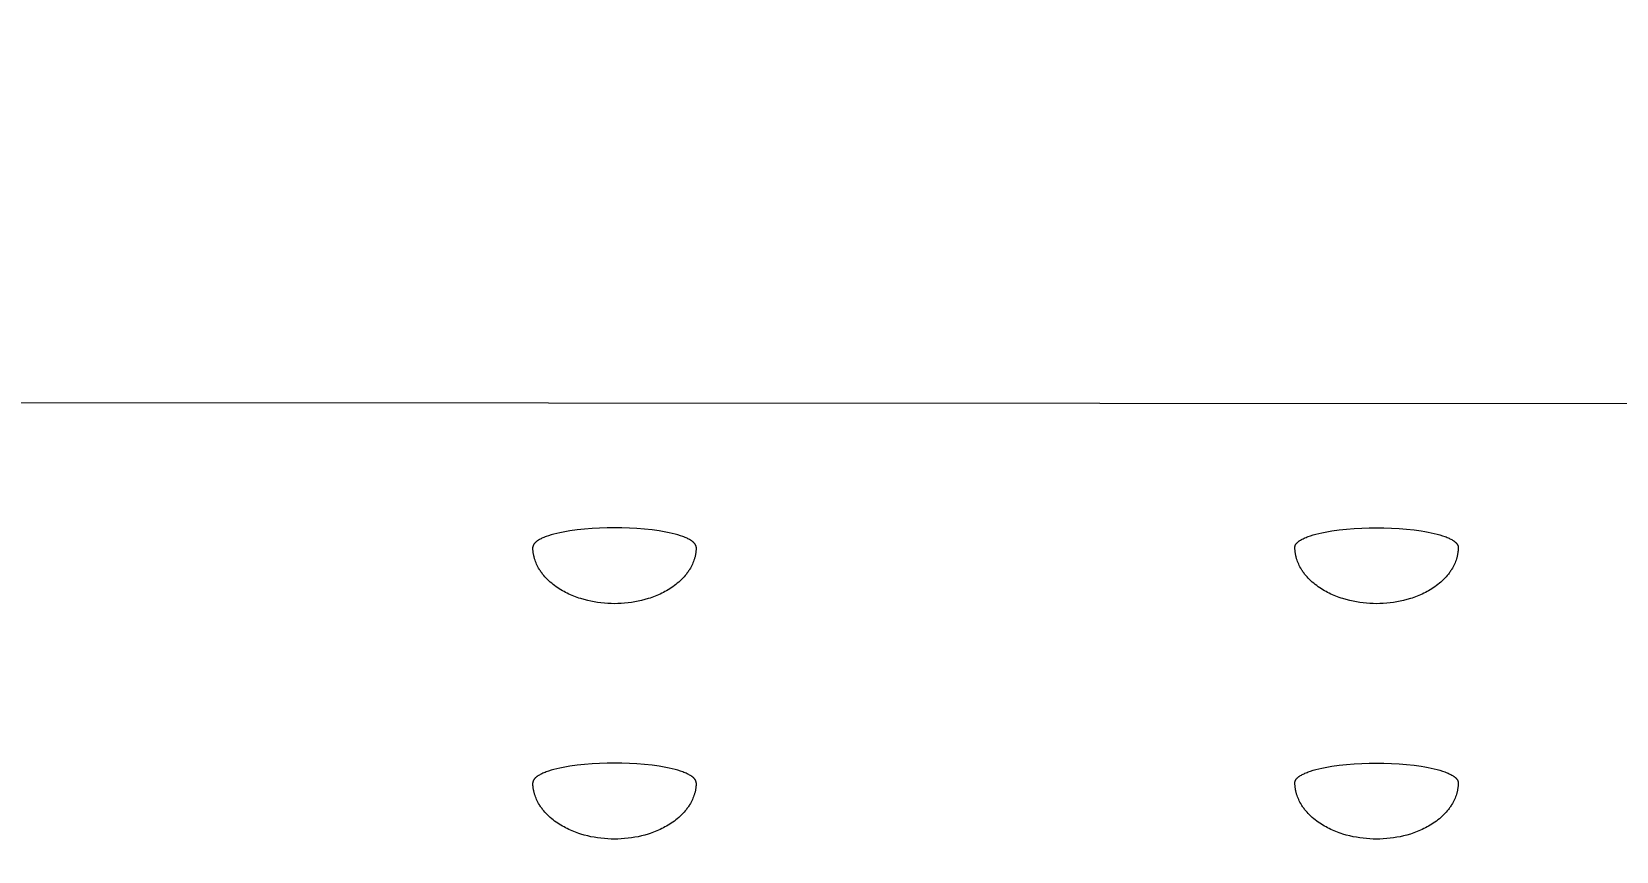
# Model space of a CAD drawing. Header units: inches. Extents: x -7 to 144, y -3 to 95.
# Drawn here: x 0.21 to 5.94, y 21.28 to 24.24 of the extents above; entities that cross this region are included whole.
import ezdxf

# ---------------------------------------------------------------- set-up
doc = ezdxf.new("R2010")
doc.units = ezdxf.units.IN
doc.layers.add('ZANO_R', color=7, linetype='Continuous', lineweight=0)
doc.layers.add('ZANO_W', color=1, linetype='Continuous', lineweight=0)
doc.styles.get("Standard").update_dxf_attribs({"font": 'arial.ttf'})
doc.dimstyles.new('amerykanie', dxfattribs={"dimtxt": 50, "dimasz": 50, "dimexe": 0.5, "dimexo": 0.5, "dimgap": 1, "dimtad": 1, "dimdec": 0, "dimzin": 0, "dimlunit": 5, "dimtxsty": 'Standard', "dimcen": 0.09, "dimclrd": 1, "dimclre": 1, "dimclrt": 1, "dimazin": 0, "dimtfac": 1, "dimtdec": 0, "dimtmove": 0, "dimatfit": 3, "dimfxl": 1, "dimtzin": 0, "dimarcsym": 1})

# ---------------------------------------------------------------- blocks, each defined once
blk = doc.blocks.new('*D359')
at = {"layer": 'ZANO_W', "color": 1, "lineweight": -2}
for p, q in [((2.5214, 26.731), (-3.5436, 26.731)), ((-3.0436, 1.7467), (-3.0436, 25.731)), ((2.4169, 0.7467), (-3.5436, 0.7467))]:
    blk.add_line(p, q, dxfattribs=at)
at = {"layer": 'ZANO_W', "color": 1}
for points in [[(-2.8769, 25.731), (-3.2102, 25.731), (-3.0436, 26.731)], [(-3.2102, 1.7467), (-2.8769, 1.7467), (-3.0436, 0.7467)]]:
    blk.add_solid(points, dxfattribs=at)
at = {"layer": 'ZANO_W', "color": 1, "insert": (-4.1818, 13.7389), "char_height": 1.25, "attachment_point": 5, "rotation": 90}
blk.add_mtext('26', dxfattribs=at)

msp = doc.modelspace()

# ---------------------------------------------------------------- linework, layer by layer
at = {"layer": 'ZANO_R'}
for p, q in [((23.18152, 22.88516), (-0.44053, 22.9001)), ((2.04975, 22.40829), (2.04659, 22.40668)), ((2.05308, 22.40989), (2.04975, 22.40829)), ((2.0566, 22.41148), (2.05308, 22.40989)), ((2.0603, 22.41305), (2.0566, 22.41148)), ((2.06418, 22.4146), (2.0603, 22.41305)), ((2.06823, 22.41613), (2.06418, 22.4146)), ((2.07685, 22.41912), (2.06823, 22.41613)), ((2.08613, 22.42202), (2.07685, 22.41912)), ((2.09606, 22.42481), (2.08613, 22.42202)), ((2.10658, 22.42747), (2.09606, 22.42481)), ((2.11766, 22.43), (2.10658, 22.42747)), ((2.12926, 22.43238), (2.11766, 22.43)), ((2.14132, 22.43461), (2.12926, 22.43238)), ((2.15379, 22.43668), (2.14132, 22.43461)), ((2.17975, 22.44032), (2.15379, 22.43668)), ((2.20668, 22.44327), (2.17975, 22.44032)), ((2.23412, 22.44551), (2.20668, 22.44327)), ((2.26164, 22.44706), (2.23412, 22.44551)), ((2.28884, 22.44796), (2.26164, 22.44706)), ((2.31537, 22.44825), (2.28884, 22.44796)), ((2.3419, 22.44796), (2.31537, 22.44825)), ((2.3691, 22.44706), (2.3419, 22.44796)), ((2.39662, 22.44551), (2.3691, 22.44706)), ((2.42406, 22.44327), (2.39662, 22.44551)), ((2.45099, 22.44032), (2.42406, 22.44327)), ((2.47695, 22.43668), (2.45099, 22.44032)), ((2.48942, 22.43461), (2.47695, 22.43668)), ((2.50148, 22.43238), (2.48942, 22.43461)), ((2.51308, 22.43), (2.50148, 22.43238)), ((2.52416, 22.42747), (2.51308, 22.43)), ((2.53469, 22.42481), (2.52416, 22.42747)), ((2.54461, 22.42202), (2.53469, 22.42481)), ((2.5539, 22.41912), (2.54461, 22.42202)), ((2.56251, 22.41613), (2.5539, 22.41912)), ((2.56657, 22.4146), (2.56251, 22.41613)), ((2.57044, 22.41305), (2.56657, 22.4146)), ((2.57414, 22.41148), (2.57044, 22.41305)), ((2.57766, 22.40989), (2.57414, 22.41148)), ((2.581, 22.40829), (2.57766, 22.40989)), ((2.58415, 22.40668), (2.581, 22.40829)), ((4.8025, 22.40668), (4.80565, 22.40829)), ((4.80565, 22.40829), (4.80899, 22.40989)), ((4.80899, 22.40989), (4.81251, 22.41148)), ((4.81251, 22.41148), (4.81621, 22.41305)), ((4.81621, 22.41305), (4.82008, 22.4146)), ((4.82008, 22.4146), (4.82413, 22.41613)), ((4.82413, 22.41613), (4.83275, 22.41912)), ((4.83275, 22.41912), (4.84204, 22.42202)), ((4.84204, 22.42202), (4.85196, 22.42481)), ((4.85196, 22.42481), (4.86249, 22.42747)), ((4.86249, 22.42747), (4.87357, 22.43)), ((4.87357, 22.43), (4.88517, 22.43238)), ((4.88517, 22.43238), (4.89723, 22.43461)), ((4.89723, 22.43461), (4.9097, 22.43668)), ((4.9097, 22.43668), (4.93566, 22.44032)), ((4.93566, 22.44032), (4.96259, 22.44327)), ((4.96259, 22.44327), (4.99003, 22.44551)), ((4.99003, 22.44551), (5.01755, 22.44706)), ((5.01755, 22.44706), (5.04475, 22.44796)), ((5.04475, 22.44796), (5.07128, 22.44825)), ((5.07128, 22.44825), (5.09781, 22.44796)), ((5.09781, 22.44796), (5.12501, 22.44706)), ((5.12501, 22.44706), (5.15253, 22.44551)), ((5.15253, 22.44551), (5.17997, 22.44327)), ((5.17997, 22.44327), (5.2069, 22.44032)), ((5.2069, 22.44032), (5.23286, 22.43668)), ((5.23286, 22.43668), (5.24533, 22.43461)), ((5.24533, 22.43461), (5.25739, 22.43238)), ((5.25739, 22.43238), (5.26899, 22.43)), ((5.26899, 22.43), (5.28007, 22.42747)), ((5.28007, 22.42747), (5.29059, 22.42481)), ((5.29059, 22.42481), (5.30052, 22.42202)), ((5.30052, 22.42202), (5.3098, 22.41912)), ((5.3098, 22.41912), (5.31842, 22.41613)), ((5.31842, 22.41613), (5.32247, 22.4146)), ((5.32247, 22.4146), (5.32635, 22.41305)), ((5.32635, 22.41305), (5.33005, 22.41148)), ((5.33005, 22.41148), (5.33357, 22.40989)), ((5.33357, 22.40989), (5.3369, 22.40829)), ((5.3369, 22.40829), (5.34006, 22.40668)), ((2.02011, 22.3781), (2.0201, 22.3777)), ((2.0201, 22.3777), (2.0201, 22.37731)), ((2.02012, 22.37465), (2.0201, 22.37731)), ((2.02014, 22.37849), (2.02011, 22.3781)), ((2.0202, 22.37199), (2.02012, 22.37465)), ((2.02017, 22.37889), (2.02014, 22.37849)), ((2.02021, 22.37928), (2.02017, 22.37889)), ((2.02032, 22.36934), (2.0202, 22.37199)), ((2.02026, 22.37968), (2.02021, 22.37928)), ((2.02032, 22.38008), (2.02026, 22.37968)), ((2.02039, 22.38047), (2.02032, 22.38008)), ((2.0205, 22.3667), (2.02032, 22.36934)), ((2.02047, 22.38087), (2.02039, 22.38047)), ((2.02056, 22.38127), (2.02047, 22.38087)), ((2.02072, 22.36407), (2.0205, 22.3667)), ((2.02065, 22.38167), (2.02056, 22.38127)), ((2.02076, 22.38207), (2.02065, 22.38167)), ((2.02099, 22.36144), (2.02072, 22.36407)), ((2.02088, 22.38248), (2.02076, 22.38207)), ((2.02101, 22.38288), (2.02088, 22.38248)), ((2.02131, 22.35883), (2.02099, 22.36144)), ((2.02114, 22.38328), (2.02101, 22.38288)), ((2.02129, 22.38369), (2.02114, 22.38328)), ((2.02145, 22.38409), (2.02129, 22.38369)), ((2.02168, 22.35622), (2.02131, 22.35883)), ((2.02161, 22.3845), (2.02145, 22.38409)), ((2.02179, 22.3849), (2.02161, 22.3845)), ((2.0221, 22.35363), (2.02168, 22.35622)), ((2.02198, 22.38531), (2.02179, 22.3849)), ((2.02217, 22.38571), (2.02198, 22.38531)), ((2.02256, 22.35104), (2.0221, 22.35363)), ((2.02238, 22.38612), (2.02217, 22.38571)), ((2.0226, 22.38653), (2.02238, 22.38612)), ((2.02307, 22.34847), (2.02256, 22.35104)), ((2.02283, 22.38694), (2.0226, 22.38653)), ((2.02307, 22.38735), (2.02283, 22.38694)), ((2.02331, 22.38776), (2.02307, 22.38735)), ((2.02357, 22.38817), (2.02331, 22.38776)), ((2.02384, 22.38858), (2.02357, 22.38817)), ((2.02441, 22.3894), (2.02384, 22.38858)), ((2.02503, 22.39022), (2.02441, 22.3894)), ((2.02568, 22.39104), (2.02503, 22.39022)), ((2.02638, 22.39187), (2.02568, 22.39104)), ((2.02712, 22.39269), (2.02638, 22.39187)), ((2.02791, 22.39352), (2.02712, 22.39269)), ((2.02874, 22.39435), (2.02791, 22.39352)), ((2.02961, 22.39518), (2.02874, 22.39435)), ((2.03053, 22.396), (2.02961, 22.39518)), ((2.03149, 22.39683), (2.03053, 22.396)), ((2.0325, 22.39766), (2.03149, 22.39683)), ((2.03356, 22.39848), (2.0325, 22.39766)), ((2.03465, 22.39931), (2.03356, 22.39848)), ((2.0358, 22.40014), (2.03465, 22.39931)), ((2.03699, 22.40096), (2.0358, 22.40014)), ((2.03822, 22.40178), (2.03699, 22.40096)), ((2.04083, 22.40342), (2.03822, 22.40178)), ((2.04362, 22.40506), (2.04083, 22.40342)), ((2.04659, 22.40668), (2.04362, 22.40506)), ((2.58712, 22.40506), (2.58415, 22.40668)), ((2.58991, 22.40342), (2.58712, 22.40506)), ((2.59252, 22.40178), (2.58991, 22.40342)), ((2.59376, 22.40096), (2.59252, 22.40178)), ((2.59494, 22.40014), (2.59376, 22.40096)), ((2.59609, 22.39931), (2.59494, 22.40014)), ((2.59719, 22.39848), (2.59609, 22.39931)), ((2.59824, 22.39766), (2.59719, 22.39848)), ((2.59925, 22.39683), (2.59824, 22.39766)), ((2.60021, 22.396), (2.59925, 22.39683)), ((2.60113, 22.39518), (2.60021, 22.396)), ((2.602, 22.39435), (2.60113, 22.39518)), ((2.60283, 22.39352), (2.602, 22.39435)), ((2.60362, 22.39269), (2.60283, 22.39352)), ((2.60436, 22.39187), (2.60362, 22.39269)), ((2.60506, 22.39104), (2.60436, 22.39187)), ((2.60572, 22.39022), (2.60506, 22.39104)), ((2.60633, 22.3894), (2.60572, 22.39022)), ((2.6069, 22.38858), (2.60633, 22.3894)), ((2.60717, 22.38817), (2.6069, 22.38858)), ((2.60743, 22.38776), (2.60717, 22.38817)), ((2.60768, 22.38735), (2.60743, 22.38776)), ((2.60791, 22.38694), (2.60768, 22.38735)), ((2.60818, 22.35104), (2.60768, 22.34847)), ((2.60814, 22.38653), (2.60791, 22.38694)), ((2.60836, 22.38612), (2.60814, 22.38653)), ((2.60865, 22.35363), (2.60818, 22.35104)), ((2.60857, 22.38571), (2.60836, 22.38612)), ((2.60876, 22.38531), (2.60857, 22.38571)), ((2.60906, 22.35622), (2.60865, 22.35363)), ((2.60895, 22.3849), (2.60876, 22.38531)), ((2.60913, 22.3845), (2.60895, 22.3849)), ((2.60943, 22.35883), (2.60906, 22.35622)), ((2.60929, 22.38409), (2.60913, 22.3845)), ((2.60945, 22.38369), (2.60929, 22.38409)), ((2.60975, 22.36144), (2.60943, 22.35883)), ((2.6096, 22.38328), (2.60945, 22.38369)), ((2.60974, 22.38288), (2.6096, 22.38328)), ((2.60986, 22.38248), (2.60974, 22.38288)), ((2.61002, 22.36407), (2.60975, 22.36144)), ((2.60998, 22.38207), (2.60986, 22.38248)), ((2.61009, 22.38167), (2.60998, 22.38207)), ((2.61025, 22.3667), (2.61002, 22.36407)), ((2.61019, 22.38127), (2.61009, 22.38167)), ((2.61027, 22.38087), (2.61019, 22.38127)), ((2.61042, 22.36934), (2.61025, 22.3667)), ((2.61035, 22.38047), (2.61027, 22.38087)), ((2.61042, 22.38008), (2.61035, 22.38047)), ((2.61048, 22.37968), (2.61042, 22.38008)), ((2.61055, 22.37199), (2.61042, 22.36934)), ((2.61053, 22.37928), (2.61048, 22.37968)), ((2.61057, 22.37889), (2.61053, 22.37928)), ((2.61062, 22.37465), (2.61055, 22.37199)), ((2.6106, 22.37849), (2.61057, 22.37889)), ((2.61063, 22.3781), (2.6106, 22.37849)), ((2.61065, 22.37731), (2.61062, 22.37465)), ((2.61064, 22.3777), (2.61063, 22.3781)), ((2.61065, 22.37731), (2.61064, 22.3777)), ((4.776, 22.37731), (4.77601, 22.3777)), ((4.77603, 22.37465), (4.776, 22.37731)), ((4.77601, 22.3777), (4.77602, 22.3781)), ((4.77602, 22.3781), (4.77604, 22.37849)), ((4.7761, 22.37199), (4.77603, 22.37465)), ((4.77604, 22.37849), (4.77608, 22.37889)), ((4.77608, 22.37889), (4.77612, 22.37928)), ((4.77623, 22.36934), (4.7761, 22.37199)), ((4.77612, 22.37928), (4.77617, 22.37968)), ((4.77617, 22.37968), (4.77623, 22.38008)), ((4.77623, 22.38008), (4.7763, 22.38047)), ((4.7764, 22.3667), (4.77623, 22.36934)), ((4.7763, 22.38047), (4.77638, 22.38087)), ((4.77638, 22.38087), (4.77646, 22.38127)), ((4.77663, 22.36407), (4.7764, 22.3667)), ((4.77646, 22.38127), (4.77656, 22.38167)), ((4.77656, 22.38167), (4.77667, 22.38207)), ((4.7769, 22.36144), (4.77663, 22.36407)), ((4.77667, 22.38207), (4.77679, 22.38248)), ((4.77679, 22.38248), (4.77691, 22.38288)), ((4.77722, 22.35883), (4.7769, 22.36144)), ((4.77691, 22.38288), (4.77705, 22.38328)), ((4.77705, 22.38328), (4.7772, 22.38369)), ((4.7772, 22.38369), (4.77735, 22.38409)), ((4.77759, 22.35622), (4.77722, 22.35883)), ((4.77735, 22.38409), (4.77752, 22.3845)), ((4.77752, 22.3845), (4.7777, 22.3849)), ((4.778, 22.35363), (4.77759, 22.35622)), ((4.7777, 22.3849), (4.77788, 22.38531)), ((4.77788, 22.38531), (4.77808, 22.38571)), ((4.77846, 22.35104), (4.778, 22.35363)), ((4.77808, 22.38571), (4.77829, 22.38612)), ((4.77829, 22.38612), (4.77851, 22.38653)), ((4.77897, 22.34847), (4.77846, 22.35104)), ((4.77851, 22.38653), (4.77873, 22.38694)), ((4.77873, 22.38694), (4.77897, 22.38735)), ((4.77897, 22.38735), (4.77922, 22.38776)), ((4.77922, 22.38776), (4.77948, 22.38817)), ((4.77948, 22.38817), (4.77975, 22.38858)), ((4.77975, 22.38858), (4.78032, 22.3894)), ((4.78032, 22.3894), (4.78093, 22.39022)), ((4.78093, 22.39022), (4.78159, 22.39104)), ((4.78159, 22.39104), (4.78229, 22.39187)), ((4.78229, 22.39187), (4.78303, 22.39269)), ((4.78303, 22.39269), (4.78382, 22.39352)), ((4.78382, 22.39352), (4.78465, 22.39435)), ((4.78465, 22.39435), (4.78552, 22.39518)), ((4.78552, 22.39518), (4.78644, 22.396)), ((4.78644, 22.396), (4.7874, 22.39683)), ((4.7874, 22.39683), (4.78841, 22.39766)), ((4.78841, 22.39766), (4.78946, 22.39848)), ((4.78946, 22.39848), (4.79056, 22.39931)), ((4.79056, 22.39931), (4.7917, 22.40014)), ((4.7917, 22.40014), (4.79289, 22.40096)), ((4.79289, 22.40096), (4.79413, 22.40178)), ((4.79413, 22.40178), (4.79674, 22.40342)), ((4.79674, 22.40342), (4.79952, 22.40506)), ((4.79952, 22.40506), (4.8025, 22.40668)), ((5.34006, 22.40668), (5.34303, 22.40506)), ((5.34303, 22.40506), (5.34582, 22.40342)), ((5.34582, 22.40342), (5.34843, 22.40178)), ((5.34843, 22.40178), (5.34966, 22.40096)), ((5.34966, 22.40096), (5.35085, 22.40014)), ((5.35085, 22.40014), (5.352, 22.39931)), ((5.352, 22.39931), (5.35309, 22.39848)), ((5.35309, 22.39848), (5.35415, 22.39766)), ((5.35415, 22.39766), (5.35515, 22.39683)), ((5.35515, 22.39683), (5.35612, 22.396)), ((5.35612, 22.396), (5.35704, 22.39518)), ((5.35704, 22.39518), (5.35791, 22.39435)), ((5.35791, 22.39435), (5.35874, 22.39352)), ((5.35874, 22.39352), (5.35953, 22.39269)), ((5.35953, 22.39269), (5.36027, 22.39187)), ((5.36027, 22.39187), (5.36097, 22.39104)), ((5.36097, 22.39104), (5.36162, 22.39022)), ((5.36162, 22.39022), (5.36224, 22.3894)), ((5.36224, 22.3894), (5.36281, 22.38858)), ((5.36281, 22.38858), (5.36308, 22.38817)), ((5.36308, 22.38817), (5.36334, 22.38776)), ((5.36334, 22.38776), (5.36358, 22.38735)), ((5.36358, 22.38735), (5.36382, 22.38694)), ((5.36409, 22.35104), (5.36358, 22.34847)), ((5.36382, 22.38694), (5.36405, 22.38653)), ((5.36405, 22.38653), (5.36427, 22.38612)), ((5.36455, 22.35363), (5.36409, 22.35104)), ((5.36427, 22.38612), (5.36447, 22.38571)), ((5.36447, 22.38571), (5.36467, 22.38531)), ((5.36497, 22.35622), (5.36455, 22.35363)), ((5.36467, 22.38531), (5.36486, 22.3849)), ((5.36486, 22.3849), (5.36503, 22.3845)), ((5.36534, 22.35883), (5.36497, 22.35622)), ((5.36503, 22.3845), (5.3652, 22.38409)), ((5.3652, 22.38409), (5.36536, 22.38369)), ((5.36566, 22.36144), (5.36534, 22.35883)), ((5.36536, 22.38369), (5.36551, 22.38328)), ((5.36551, 22.38328), (5.36564, 22.38288)), ((5.36564, 22.38288), (5.36577, 22.38248)), ((5.36593, 22.36407), (5.36566, 22.36144)), ((5.36577, 22.38248), (5.36589, 22.38207)), ((5.36589, 22.38207), (5.36599, 22.38167)), ((5.36615, 22.3667), (5.36593, 22.36407)), ((5.36599, 22.38167), (5.36609, 22.38127)), ((5.36609, 22.38127), (5.36618, 22.38087)), ((5.36633, 22.36934), (5.36615, 22.3667)), ((5.36618, 22.38087), (5.36626, 22.38047)), ((5.36626, 22.38047), (5.36633, 22.38008)), ((5.36633, 22.38008), (5.36639, 22.37968)), ((5.36645, 22.37199), (5.36633, 22.36934)), ((5.36639, 22.37968), (5.36644, 22.37928)), ((5.36644, 22.37928), (5.36648, 22.37889)), ((5.36653, 22.37465), (5.36645, 22.37199)), ((5.36648, 22.37889), (5.36651, 22.37849)), ((5.36651, 22.37849), (5.36653, 22.3781)), ((5.36653, 22.3781), (5.36655, 22.3777)), ((5.36655, 22.37731), (5.36653, 22.37465)), ((5.36655, 22.3777), (5.36655, 22.37731)), ((2.02362, 22.34591), (2.02307, 22.34847)), ((2.02422, 22.34335), (2.02362, 22.34591)), ((2.02487, 22.34081), (2.02422, 22.34335)), ((2.02556, 22.33828), (2.02487, 22.34081)), ((2.0263, 22.33576), (2.02556, 22.33828)), ((2.0279, 22.33076), (2.0263, 22.33576)), ((2.02968, 22.32581), (2.0279, 22.33076)), ((2.03163, 22.32092), (2.02968, 22.32581)), ((2.03374, 22.31607), (2.03163, 22.32092)), ((2.03602, 22.31128), (2.03374, 22.31607)), ((2.03846, 22.30656), (2.03602, 22.31128)), ((2.04106, 22.30189), (2.03846, 22.30656)), ((2.04381, 22.29728), (2.04106, 22.30189)), ((2.0456, 22.29444), (2.04381, 22.29728)), ((2.04745, 22.29164), (2.0456, 22.29444)), ((2.58514, 22.29444), (2.5833, 22.29164)), ((2.58693, 22.29728), (2.58514, 22.29444)), ((2.58969, 22.30189), (2.58693, 22.29728)), ((2.59228, 22.30656), (2.58969, 22.30189)), ((2.59472, 22.31128), (2.59228, 22.30656)), ((2.597, 22.31607), (2.59472, 22.31128)), ((2.59912, 22.32092), (2.597, 22.31607)), ((2.60106, 22.32581), (2.59912, 22.32092)), ((2.60284, 22.33076), (2.60106, 22.32581)), ((2.60445, 22.33576), (2.60284, 22.33076)), ((2.60518, 22.33828), (2.60445, 22.33576)), ((2.60587, 22.34081), (2.60518, 22.33828)), ((2.60652, 22.34335), (2.60587, 22.34081)), ((2.60712, 22.34591), (2.60652, 22.34335)), ((2.60768, 22.34847), (2.60712, 22.34591)), ((4.77953, 22.34591), (4.77897, 22.34847)), ((4.78013, 22.34335), (4.77953, 22.34591)), ((4.78078, 22.34081), (4.78013, 22.34335)), ((4.78147, 22.33828), (4.78078, 22.34081)), ((4.7822, 22.33576), (4.78147, 22.33828)), ((4.78381, 22.33076), (4.7822, 22.33576)), ((4.78558, 22.32581), (4.78381, 22.33076)), ((4.78753, 22.32092), (4.78558, 22.32581)), ((4.78965, 22.31607), (4.78753, 22.32092)), ((4.79193, 22.31128), (4.78965, 22.31607)), ((4.79437, 22.30656), (4.79193, 22.31128)), ((4.79696, 22.30189), (4.79437, 22.30656)), ((4.79972, 22.29728), (4.79696, 22.30189)), ((4.80151, 22.29444), (4.79972, 22.29728)), ((4.80335, 22.29164), (4.80151, 22.29444)), ((5.34105, 22.29444), (5.3392, 22.29164)), ((5.34284, 22.29728), (5.34105, 22.29444)), ((5.34559, 22.30189), (5.34284, 22.29728)), ((5.34819, 22.30656), (5.34559, 22.30189)), ((5.35063, 22.31128), (5.34819, 22.30656)), ((5.35291, 22.31607), (5.35063, 22.31128)), ((5.35502, 22.32092), (5.35291, 22.31607)), ((5.35697, 22.32581), (5.35502, 22.32092)), ((5.35875, 22.33076), (5.35697, 22.32581)), ((5.36035, 22.33576), (5.35875, 22.33076)), ((5.36109, 22.33828), (5.36035, 22.33576)), ((5.36178, 22.34081), (5.36109, 22.33828)), ((5.36243, 22.34335), (5.36178, 22.34081)), ((5.36303, 22.34591), (5.36243, 22.34335)), ((5.36358, 22.34847), (5.36303, 22.34591)), ((2.04934, 22.28887), (2.04745, 22.29164)), ((2.05129, 22.28613), (2.04934, 22.28887)), ((2.05328, 22.28343), (2.05129, 22.28613)), ((2.05532, 22.28076), (2.05328, 22.28343)), ((2.05954, 22.27553), (2.05532, 22.28076)), ((2.06394, 22.27044), (2.05954, 22.27553)), ((2.06851, 22.26548), (2.06394, 22.27044)), ((2.07323, 22.26066), (2.06851, 22.26548)), ((2.07811, 22.25598), (2.07323, 22.26066)), ((2.08313, 22.25144), (2.07811, 22.25598)), ((2.08828, 22.24704), (2.08313, 22.25144)), ((2.09356, 22.24278), (2.08828, 22.24704)), ((2.09895, 22.23866), (2.09356, 22.24278)), ((2.10445, 22.23468), (2.09895, 22.23866)), ((2.53179, 22.23866), (2.5263, 22.23468)), ((2.53719, 22.24278), (2.53179, 22.23866)), ((2.54246, 22.24704), (2.53719, 22.24278)), ((2.54762, 22.25144), (2.54246, 22.24704)), ((2.55263, 22.25598), (2.54762, 22.25144)), ((2.55751, 22.26066), (2.55263, 22.25598)), ((2.56224, 22.26548), (2.55751, 22.26066)), ((2.5668, 22.27044), (2.56224, 22.26548)), ((2.5712, 22.27553), (2.5668, 22.27044)), ((2.57542, 22.28076), (2.5712, 22.27553)), ((2.57746, 22.28343), (2.57542, 22.28076)), ((2.57946, 22.28613), (2.57746, 22.28343)), ((2.5814, 22.28887), (2.57946, 22.28613)), ((2.5833, 22.29164), (2.5814, 22.28887)), ((4.80525, 22.28887), (4.80335, 22.29164)), ((4.80719, 22.28613), (4.80525, 22.28887)), ((4.80919, 22.28343), (4.80719, 22.28613)), ((4.81123, 22.28076), (4.80919, 22.28343)), ((4.81545, 22.27553), (4.81123, 22.28076)), ((4.81985, 22.27044), (4.81545, 22.27553)), ((4.82441, 22.26548), (4.81985, 22.27044)), ((4.82914, 22.26066), (4.82441, 22.26548)), ((4.83402, 22.25598), (4.82914, 22.26066)), ((4.83903, 22.25144), (4.83402, 22.25598)), ((4.84419, 22.24704), (4.83903, 22.25144)), ((4.84946, 22.24278), (4.84419, 22.24704)), ((4.85485, 22.23866), (4.84946, 22.24278)), ((4.86035, 22.23468), (4.85485, 22.23866)), ((5.2877, 22.23866), (5.2822, 22.23468)), ((5.29309, 22.24278), (5.2877, 22.23866)), ((5.29837, 22.24704), (5.29309, 22.24278)), ((5.30352, 22.25144), (5.29837, 22.24704)), ((5.30854, 22.25598), (5.30352, 22.25144)), ((5.31342, 22.26066), (5.30854, 22.25598)), ((5.31814, 22.26548), (5.31342, 22.26066)), ((5.32271, 22.27044), (5.31814, 22.26548)), ((5.32711, 22.27553), (5.32271, 22.27044)), ((5.33133, 22.28076), (5.32711, 22.27553)), ((5.33337, 22.28343), (5.33133, 22.28076)), ((5.33536, 22.28613), (5.33337, 22.28343)), ((5.33731, 22.28887), (5.33536, 22.28613)), ((5.3392, 22.29164), (5.33731, 22.28887)), ((2.11004, 22.23083), (2.10445, 22.23468)), ((2.11573, 22.22713), (2.11004, 22.23083)), ((2.1215, 22.22358), (2.11573, 22.22713)), ((2.12711, 22.22029), (2.1215, 22.22358)), ((2.1328, 22.21712), (2.12711, 22.22029)), ((2.13856, 22.21407), (2.1328, 22.21712)), ((2.14439, 22.21113), (2.13856, 22.21407)), ((2.15029, 22.20831), (2.14439, 22.21113)), ((2.15625, 22.20561), (2.15029, 22.20831)), ((2.16227, 22.20302), (2.15625, 22.20561)), ((2.16834, 22.20055), (2.16227, 22.20302)), ((2.17446, 22.19819), (2.16834, 22.20055)), ((2.18063, 22.19595), (2.17446, 22.19819)), ((2.18683, 22.19381), (2.18063, 22.19595)), ((2.19308, 22.19179), (2.18683, 22.19381)), ((2.20565, 22.18808), (2.19308, 22.19179)), ((2.21832, 22.18481), (2.20565, 22.18808)), ((2.23025, 22.18215), (2.21832, 22.18481)), ((2.24227, 22.17985), (2.23025, 22.18215)), ((2.25436, 22.17789), (2.24227, 22.17985)), ((2.38847, 22.17985), (2.37638, 22.17789)), ((2.40049, 22.18215), (2.38847, 22.17985)), ((2.41242, 22.18481), (2.40049, 22.18215)), ((2.42509, 22.18808), (2.41242, 22.18481)), ((2.43767, 22.19179), (2.42509, 22.18808)), ((2.44391, 22.19381), (2.43767, 22.19179)), ((2.45011, 22.19595), (2.44391, 22.19381)), ((2.45628, 22.19819), (2.45011, 22.19595)), ((2.4624, 22.20055), (2.45628, 22.19819)), ((2.46847, 22.20302), (2.4624, 22.20055)), ((2.47449, 22.20561), (2.46847, 22.20302)), ((2.48045, 22.20831), (2.47449, 22.20561)), ((2.48635, 22.21113), (2.48045, 22.20831)), ((2.49218, 22.21407), (2.48635, 22.21113)), ((2.49794, 22.21712), (2.49218, 22.21407)), ((2.50363, 22.22029), (2.49794, 22.21712)), ((2.50924, 22.22358), (2.50363, 22.22029)), ((2.51501, 22.22713), (2.50924, 22.22358)), ((2.5207, 22.23083), (2.51501, 22.22713)), ((2.5263, 22.23468), (2.5207, 22.23083)), ((4.86595, 22.23083), (4.86035, 22.23468)), ((4.87164, 22.22713), (4.86595, 22.23083)), ((4.87741, 22.22358), (4.87164, 22.22713)), ((4.88302, 22.22029), (4.87741, 22.22358)), ((4.8887, 22.21712), (4.88302, 22.22029)), ((4.89447, 22.21407), (4.8887, 22.21712)), ((4.9003, 22.21113), (4.89447, 22.21407)), ((4.9062, 22.20831), (4.9003, 22.21113)), ((4.91216, 22.20561), (4.9062, 22.20831)), ((4.91818, 22.20302), (4.91216, 22.20561)), ((4.92425, 22.20055), (4.91818, 22.20302)), ((4.93037, 22.19819), (4.92425, 22.20055)), ((4.93654, 22.19595), (4.93037, 22.19819)), ((4.94274, 22.19381), (4.93654, 22.19595)), ((4.94898, 22.19179), (4.94274, 22.19381)), ((4.96156, 22.18808), (4.94898, 22.19179)), ((4.97423, 22.18481), (4.96156, 22.18808)), ((4.98616, 22.18215), (4.97423, 22.18481)), ((4.99818, 22.17985), (4.98616, 22.18215)), ((5.01027, 22.17789), (4.99818, 22.17985)), ((5.14438, 22.17985), (5.13229, 22.17789)), ((5.1564, 22.18215), (5.14438, 22.17985)), ((5.16833, 22.18481), (5.1564, 22.18215)), ((5.181, 22.18808), (5.16833, 22.18481)), ((5.19357, 22.19179), (5.181, 22.18808)), ((5.19982, 22.19381), (5.19357, 22.19179)), ((5.20602, 22.19595), (5.19982, 22.19381)), ((5.21219, 22.19819), (5.20602, 22.19595)), ((5.21831, 22.20055), (5.21219, 22.19819)), ((5.22438, 22.20302), (5.21831, 22.20055)), ((5.2304, 22.20561), (5.22438, 22.20302)), ((5.23636, 22.20831), (5.2304, 22.20561)), ((5.24226, 22.21113), (5.23636, 22.20831)), ((5.24809, 22.21407), (5.24226, 22.21113)), ((5.25385, 22.21712), (5.24809, 22.21407)), ((5.25954, 22.22029), (5.25385, 22.21712)), ((5.26515, 22.22358), (5.25954, 22.22029)), ((5.27092, 22.22713), (5.26515, 22.22358)), ((5.2766, 22.23083), (5.27092, 22.22713)), ((5.2822, 22.23468), (5.2766, 22.23083)), ((2.26651, 22.1763), (2.25436, 22.17789)), ((2.2787, 22.17505), (2.26651, 22.1763)), ((2.29092, 22.17417), (2.2787, 22.17505)), ((2.30315, 22.17365), (2.29092, 22.17417)), ((2.31537, 22.17349), (2.30315, 22.17365)), ((2.32759, 22.17365), (2.31537, 22.17349)), ((2.33982, 22.17417), (2.32759, 22.17365)), ((2.35204, 22.17505), (2.33982, 22.17417)), ((2.36423, 22.1763), (2.35204, 22.17505)), ((2.37638, 22.17789), (2.36423, 22.1763)), ((5.02242, 22.1763), (5.01027, 22.17789)), ((5.03461, 22.17505), (5.02242, 22.1763)), ((5.04683, 22.17417), (5.03461, 22.17505)), ((5.05906, 22.17365), (5.04683, 22.17417)), ((5.07128, 22.17349), (5.05906, 22.17365)), ((5.0835, 22.17365), (5.07128, 22.17349)), ((5.09573, 22.17417), (5.0835, 22.17365)), ((5.10794, 22.17505), (5.09573, 22.17417)), ((5.12014, 22.1763), (5.10794, 22.17505)), ((5.13229, 22.17789), (5.12014, 22.1763)), ((2.03465, 21.5483), (2.03356, 21.54747)), ((2.0358, 21.54912), (2.03465, 21.5483)), ((2.03699, 21.54995), (2.0358, 21.54912)), ((2.03822, 21.55077), (2.03699, 21.54995)), ((2.04083, 21.55241), (2.03822, 21.55077)), ((2.04362, 21.55404), (2.04083, 21.55241)), ((2.04659, 21.55567), (2.04362, 21.55404)), ((2.04975, 21.55728), (2.04659, 21.55567)), ((2.05308, 21.55888), (2.04975, 21.55728)), ((2.0566, 21.56046), (2.05308, 21.55888)), ((2.0603, 21.56203), (2.0566, 21.56046)), ((2.06418, 21.56358), (2.0603, 21.56203)), ((2.06823, 21.56512), (2.06418, 21.56358)), ((2.07685, 21.56811), (2.06823, 21.56512)), ((2.08613, 21.57101), (2.07685, 21.56811)), ((2.09606, 21.5738), (2.08613, 21.57101)), ((2.10658, 21.57646), (2.09606, 21.5738)), ((2.11766, 21.57899), (2.10658, 21.57646)), ((2.12926, 21.58137), (2.11766, 21.57899)), ((2.14132, 21.5836), (2.12926, 21.58137)), ((2.15379, 21.58567), (2.14132, 21.5836)), ((2.17975, 21.58931), (2.15379, 21.58567)), ((2.20668, 21.59225), (2.17975, 21.58931)), ((2.23412, 21.5945), (2.20668, 21.59225)), ((2.26164, 21.59605), (2.23412, 21.5945)), ((2.28884, 21.59695), (2.26164, 21.59605)), ((2.31537, 21.59723), (2.28884, 21.59695)), ((2.3419, 21.59695), (2.31537, 21.59723)), ((2.3691, 21.59605), (2.3419, 21.59695)), ((2.39662, 21.5945), (2.3691, 21.59605)), ((2.42406, 21.59225), (2.39662, 21.5945)), ((2.45099, 21.58931), (2.42406, 21.59225)), ((2.47695, 21.58567), (2.45099, 21.58931)), ((2.48942, 21.5836), (2.47695, 21.58567)), ((2.50148, 21.58137), (2.48942, 21.5836)), ((2.51308, 21.57899), (2.50148, 21.58137)), ((2.52416, 21.57646), (2.51308, 21.57899)), ((2.53469, 21.5738), (2.52416, 21.57646)), ((2.54461, 21.57101), (2.53469, 21.5738)), ((2.5539, 21.56811), (2.54461, 21.57101)), ((2.56251, 21.56512), (2.5539, 21.56811)), ((2.56657, 21.56358), (2.56251, 21.56512)), ((2.57044, 21.56203), (2.56657, 21.56358)), ((2.57414, 21.56046), (2.57044, 21.56203)), ((2.57766, 21.55888), (2.57414, 21.56046)), ((2.581, 21.55728), (2.57766, 21.55888)), ((2.58415, 21.55567), (2.581, 21.55728)), ((2.58712, 21.55404), (2.58415, 21.55567)), ((2.58991, 21.55241), (2.58712, 21.55404)), ((2.59252, 21.55077), (2.58991, 21.55241)), ((2.59376, 21.54995), (2.59252, 21.55077)), ((2.59494, 21.54912), (2.59376, 21.54995)), ((2.59609, 21.5483), (2.59494, 21.54912)), ((2.59719, 21.54747), (2.59609, 21.5483)), ((4.78946, 21.54747), (4.79056, 21.5483)), ((4.79056, 21.5483), (4.7917, 21.54912)), ((4.7917, 21.54912), (4.79289, 21.54995)), ((4.79289, 21.54995), (4.79413, 21.55077)), ((4.79413, 21.55077), (4.79674, 21.55241)), ((4.79674, 21.55241), (4.79952, 21.55404)), ((4.79952, 21.55404), (4.8025, 21.55567)), ((4.8025, 21.55567), (4.80565, 21.55728)), ((4.80565, 21.55728), (4.80899, 21.55888)), ((4.80899, 21.55888), (4.81251, 21.56046)), ((4.81251, 21.56046), (4.81621, 21.56203)), ((4.81621, 21.56203), (4.82008, 21.56358)), ((4.82008, 21.56358), (4.82413, 21.56512)), ((4.82413, 21.56512), (4.83275, 21.56811)), ((4.83275, 21.56811), (4.84204, 21.57101)), ((4.84204, 21.57101), (4.85196, 21.5738)), ((4.85196, 21.5738), (4.86249, 21.57646)), ((4.86249, 21.57646), (4.87357, 21.57899)), ((4.87357, 21.57899), (4.88517, 21.58137)), ((4.88517, 21.58137), (4.89723, 21.5836)), ((4.89723, 21.5836), (4.9097, 21.58567)), ((4.9097, 21.58567), (4.93566, 21.58931)), ((4.93566, 21.58931), (4.96259, 21.59225)), ((4.96259, 21.59225), (4.99003, 21.5945)), ((4.99003, 21.5945), (5.01755, 21.59605)), ((5.01755, 21.59605), (5.04475, 21.59695)), ((5.04475, 21.59695), (5.07128, 21.59723)), ((5.07128, 21.59723), (5.09781, 21.59695)), ((5.09781, 21.59695), (5.12501, 21.59605)), ((5.12501, 21.59605), (5.15253, 21.5945)), ((5.15253, 21.5945), (5.17997, 21.59225)), ((5.17997, 21.59225), (5.2069, 21.58931)), ((5.2069, 21.58931), (5.23286, 21.58567)), ((5.23286, 21.58567), (5.24533, 21.5836)), ((5.24533, 21.5836), (5.25739, 21.58137)), ((5.25739, 21.58137), (5.26899, 21.57899)), ((5.26899, 21.57899), (5.28007, 21.57646)), ((5.28007, 21.57646), (5.29059, 21.5738)), ((5.29059, 21.5738), (5.30052, 21.57101)), ((5.30052, 21.57101), (5.3098, 21.56811)), ((5.3098, 21.56811), (5.31842, 21.56512)), ((5.31842, 21.56512), (5.32247, 21.56358)), ((5.32247, 21.56358), (5.32635, 21.56203)), ((5.32635, 21.56203), (5.33005, 21.56046)), ((5.33005, 21.56046), (5.33357, 21.55888)), ((5.33357, 21.55888), (5.3369, 21.55728)), ((5.3369, 21.55728), (5.34006, 21.55567)), ((5.34006, 21.55567), (5.34303, 21.55404)), ((5.34303, 21.55404), (5.34582, 21.55241)), ((5.34582, 21.55241), (5.34843, 21.55077)), ((5.34843, 21.55077), (5.34966, 21.54995)), ((5.34966, 21.54995), (5.35085, 21.54912)), ((5.35085, 21.54912), (5.352, 21.5483)), ((5.352, 21.5483), (5.35309, 21.54747)), ((2.02011, 21.52709), (2.0201, 21.52669)), ((2.0201, 21.52669), (2.0201, 21.5263)), ((2.02012, 21.52363), (2.0201, 21.5263)), ((2.02014, 21.52748), (2.02011, 21.52709)), ((2.0202, 21.52098), (2.02012, 21.52363)), ((2.02017, 21.52787), (2.02014, 21.52748)), ((2.02021, 21.52827), (2.02017, 21.52787)), ((2.02032, 21.51833), (2.0202, 21.52098)), ((2.02026, 21.52867), (2.02021, 21.52827)), ((2.02032, 21.52906), (2.02026, 21.52867)), ((2.02039, 21.52946), (2.02032, 21.52906)), ((2.0205, 21.51569), (2.02032, 21.51833)), ((2.02047, 21.52986), (2.02039, 21.52946)), ((2.02056, 21.53026), (2.02047, 21.52986)), ((2.02072, 21.51305), (2.0205, 21.51569)), ((2.02065, 21.53066), (2.02056, 21.53026)), ((2.02076, 21.53106), (2.02065, 21.53066)), ((2.02099, 21.51043), (2.02072, 21.51305)), ((2.02088, 21.53146), (2.02076, 21.53106)), ((2.02101, 21.53187), (2.02088, 21.53146)), ((2.02131, 21.50782), (2.02099, 21.51043)), ((2.02114, 21.53227), (2.02101, 21.53187)), ((2.02129, 21.53267), (2.02114, 21.53227)), ((2.02145, 21.53308), (2.02129, 21.53267)), ((2.02168, 21.50521), (2.02131, 21.50782)), ((2.02161, 21.53348), (2.02145, 21.53308)), ((2.02179, 21.53389), (2.02161, 21.53348)), ((2.0221, 21.50262), (2.02168, 21.50521)), ((2.02198, 21.5343), (2.02179, 21.53389)), ((2.02217, 21.5347), (2.02198, 21.5343)), ((2.02256, 21.50003), (2.0221, 21.50262)), ((2.02238, 21.53511), (2.02217, 21.5347)), ((2.0226, 21.53552), (2.02238, 21.53511)), ((2.02307, 21.49746), (2.02256, 21.50003)), ((2.02283, 21.53593), (2.0226, 21.53552)), ((2.02307, 21.53633), (2.02283, 21.53593)), ((2.02331, 21.53674), (2.02307, 21.53633)), ((2.02362, 21.49489), (2.02307, 21.49746)), ((2.02357, 21.53715), (2.02331, 21.53674)), ((2.02384, 21.53756), (2.02357, 21.53715)), ((2.02422, 21.49234), (2.02362, 21.49489)), ((2.02441, 21.53838), (2.02384, 21.53756)), ((2.02487, 21.4898), (2.02422, 21.49234)), ((2.02503, 21.53921), (2.02441, 21.53838)), ((2.02568, 21.54003), (2.02503, 21.53921)), ((2.02638, 21.54086), (2.02568, 21.54003)), ((2.02712, 21.54168), (2.02638, 21.54086)), ((2.02791, 21.54251), (2.02712, 21.54168)), ((2.02874, 21.54334), (2.02791, 21.54251)), ((2.02961, 21.54416), (2.02874, 21.54334)), ((2.03053, 21.54499), (2.02961, 21.54416)), ((2.03149, 21.54582), (2.03053, 21.54499)), ((2.0325, 21.54665), (2.03149, 21.54582)), ((2.03356, 21.54747), (2.0325, 21.54665)), ((2.59824, 21.54665), (2.59719, 21.54747)), ((2.59925, 21.54582), (2.59824, 21.54665)), ((2.60021, 21.54499), (2.59925, 21.54582)), ((2.60113, 21.54416), (2.60021, 21.54499)), ((2.602, 21.54334), (2.60113, 21.54416)), ((2.60283, 21.54251), (2.602, 21.54334)), ((2.60362, 21.54168), (2.60283, 21.54251)), ((2.60436, 21.54086), (2.60362, 21.54168)), ((2.60506, 21.54003), (2.60436, 21.54086)), ((2.60572, 21.53921), (2.60506, 21.54003)), ((2.60633, 21.53838), (2.60572, 21.53921)), ((2.60652, 21.49234), (2.60587, 21.4898)), ((2.6069, 21.53756), (2.60633, 21.53838)), ((2.60712, 21.49489), (2.60652, 21.49234)), ((2.60717, 21.53715), (2.6069, 21.53756)), ((2.60768, 21.49746), (2.60712, 21.49489)), ((2.60743, 21.53674), (2.60717, 21.53715)), ((2.60768, 21.53633), (2.60743, 21.53674)), ((2.60791, 21.53593), (2.60768, 21.53633)), ((2.60818, 21.50003), (2.60768, 21.49746)), ((2.60814, 21.53552), (2.60791, 21.53593)), ((2.60836, 21.53511), (2.60814, 21.53552)), ((2.60865, 21.50262), (2.60818, 21.50003)), ((2.60857, 21.5347), (2.60836, 21.53511)), ((2.60876, 21.5343), (2.60857, 21.5347)), ((2.60906, 21.50521), (2.60865, 21.50262)), ((2.60895, 21.53389), (2.60876, 21.5343)), ((2.60913, 21.53348), (2.60895, 21.53389)), ((2.60943, 21.50782), (2.60906, 21.50521)), ((2.60929, 21.53308), (2.60913, 21.53348)), ((2.60945, 21.53267), (2.60929, 21.53308)), ((2.60975, 21.51043), (2.60943, 21.50782)), ((2.6096, 21.53227), (2.60945, 21.53267)), ((2.60974, 21.53187), (2.6096, 21.53227)), ((2.60986, 21.53146), (2.60974, 21.53187)), ((2.61002, 21.51305), (2.60975, 21.51043)), ((2.60998, 21.53106), (2.60986, 21.53146)), ((2.61009, 21.53066), (2.60998, 21.53106)), ((2.61025, 21.51569), (2.61002, 21.51305)), ((2.61019, 21.53026), (2.61009, 21.53066)), ((2.61027, 21.52986), (2.61019, 21.53026)), ((2.61042, 21.51833), (2.61025, 21.51569)), ((2.61035, 21.52946), (2.61027, 21.52986)), ((2.61042, 21.52906), (2.61035, 21.52946)), ((2.61048, 21.52867), (2.61042, 21.52906)), ((2.61055, 21.52098), (2.61042, 21.51833)), ((2.61053, 21.52827), (2.61048, 21.52867)), ((2.61057, 21.52787), (2.61053, 21.52827)), ((2.61062, 21.52363), (2.61055, 21.52098)), ((2.6106, 21.52748), (2.61057, 21.52787)), ((2.61063, 21.52709), (2.6106, 21.52748)), ((2.61065, 21.5263), (2.61062, 21.52363)), ((2.61064, 21.52669), (2.61063, 21.52709)), ((2.61065, 21.5263), (2.61064, 21.52669)), ((4.776, 21.5263), (4.77601, 21.52669)), ((4.77603, 21.52363), (4.776, 21.5263)), ((4.77601, 21.52669), (4.77602, 21.52709)), ((4.77602, 21.52709), (4.77604, 21.52748)), ((4.7761, 21.52098), (4.77603, 21.52363)), ((4.77604, 21.52748), (4.77608, 21.52787)), ((4.77608, 21.52787), (4.77612, 21.52827)), ((4.77623, 21.51833), (4.7761, 21.52098)), ((4.77612, 21.52827), (4.77617, 21.52867)), ((4.77617, 21.52867), (4.77623, 21.52906)), ((4.77623, 21.52906), (4.7763, 21.52946)), ((4.7764, 21.51569), (4.77623, 21.51833)), ((4.7763, 21.52946), (4.77638, 21.52986)), ((4.77638, 21.52986), (4.77646, 21.53026)), ((4.77663, 21.51305), (4.7764, 21.51569)), ((4.77646, 21.53026), (4.77656, 21.53066)), ((4.77656, 21.53066), (4.77667, 21.53106)), ((4.7769, 21.51043), (4.77663, 21.51305)), ((4.77667, 21.53106), (4.77679, 21.53146)), ((4.77679, 21.53146), (4.77691, 21.53187)), ((4.77722, 21.50782), (4.7769, 21.51043)), ((4.77691, 21.53187), (4.77705, 21.53227)), ((4.77705, 21.53227), (4.7772, 21.53267)), ((4.7772, 21.53267), (4.77735, 21.53308)), ((4.77759, 21.50521), (4.77722, 21.50782)), ((4.77735, 21.53308), (4.77752, 21.53348)), ((4.77752, 21.53348), (4.7777, 21.53389)), ((4.778, 21.50262), (4.77759, 21.50521)), ((4.7777, 21.53389), (4.77788, 21.5343)), ((4.77788, 21.5343), (4.77808, 21.5347)), ((4.77846, 21.50003), (4.778, 21.50262)), ((4.77808, 21.5347), (4.77829, 21.53511)), ((4.77829, 21.53511), (4.77851, 21.53552)), ((4.77897, 21.49746), (4.77846, 21.50003)), ((4.77851, 21.53552), (4.77873, 21.53593)), ((4.77873, 21.53593), (4.77897, 21.53633)), ((4.77897, 21.53633), (4.77922, 21.53674)), ((4.77953, 21.49489), (4.77897, 21.49746)), ((4.77922, 21.53674), (4.77948, 21.53715)), ((4.77948, 21.53715), (4.77975, 21.53756)), ((4.78013, 21.49234), (4.77953, 21.49489)), ((4.77975, 21.53756), (4.78032, 21.53838)), ((4.78078, 21.4898), (4.78013, 21.49234)), ((4.78032, 21.53838), (4.78093, 21.53921)), ((4.78093, 21.53921), (4.78159, 21.54003)), ((4.78159, 21.54003), (4.78229, 21.54086)), ((4.78229, 21.54086), (4.78303, 21.54168)), ((4.78303, 21.54168), (4.78382, 21.54251)), ((4.78382, 21.54251), (4.78465, 21.54334)), ((4.78465, 21.54334), (4.78552, 21.54416)), ((4.78552, 21.54416), (4.78644, 21.54499)), ((4.78644, 21.54499), (4.7874, 21.54582)), ((4.7874, 21.54582), (4.78841, 21.54665)), ((4.78841, 21.54665), (4.78946, 21.54747)), ((5.35309, 21.54747), (5.35415, 21.54665)), ((5.35415, 21.54665), (5.35515, 21.54582)), ((5.35515, 21.54582), (5.35612, 21.54499)), ((5.35612, 21.54499), (5.35704, 21.54416)), ((5.35704, 21.54416), (5.35791, 21.54334)), ((5.35791, 21.54334), (5.35874, 21.54251)), ((5.35874, 21.54251), (5.35953, 21.54168)), ((5.35953, 21.54168), (5.36027, 21.54086)), ((5.36027, 21.54086), (5.36097, 21.54003)), ((5.36097, 21.54003), (5.36162, 21.53921)), ((5.36162, 21.53921), (5.36224, 21.53838)), ((5.36243, 21.49234), (5.36178, 21.4898)), ((5.36224, 21.53838), (5.36281, 21.53756)), ((5.36303, 21.49489), (5.36243, 21.49234)), ((5.36281, 21.53756), (5.36308, 21.53715)), ((5.36358, 21.49746), (5.36303, 21.49489)), ((5.36308, 21.53715), (5.36334, 21.53674)), ((5.36334, 21.53674), (5.36358, 21.53633)), ((5.36358, 21.53633), (5.36382, 21.53593)), ((5.36409, 21.50003), (5.36358, 21.49746)), ((5.36382, 21.53593), (5.36405, 21.53552)), ((5.36405, 21.53552), (5.36427, 21.53511)), ((5.36455, 21.50262), (5.36409, 21.50003)), ((5.36427, 21.53511), (5.36447, 21.5347)), ((5.36447, 21.5347), (5.36467, 21.5343)), ((5.36497, 21.50521), (5.36455, 21.50262)), ((5.36467, 21.5343), (5.36486, 21.53389)), ((5.36486, 21.53389), (5.36503, 21.53348)), ((5.36534, 21.50782), (5.36497, 21.50521)), ((5.36503, 21.53348), (5.3652, 21.53308)), ((5.3652, 21.53308), (5.36536, 21.53267)), ((5.36566, 21.51043), (5.36534, 21.50782)), ((5.36536, 21.53267), (5.36551, 21.53227)), ((5.36551, 21.53227), (5.36564, 21.53187)), ((5.36564, 21.53187), (5.36577, 21.53146)), ((5.36593, 21.51305), (5.36566, 21.51043)), ((5.36577, 21.53146), (5.36589, 21.53106)), ((5.36589, 21.53106), (5.36599, 21.53066)), ((5.36615, 21.51569), (5.36593, 21.51305)), ((5.36599, 21.53066), (5.36609, 21.53026)), ((5.36609, 21.53026), (5.36618, 21.52986)), ((5.36633, 21.51833), (5.36615, 21.51569)), ((5.36618, 21.52986), (5.36626, 21.52946)), ((5.36626, 21.52946), (5.36633, 21.52906)), ((5.36633, 21.52906), (5.36639, 21.52867)), ((5.36645, 21.52098), (5.36633, 21.51833)), ((5.36639, 21.52867), (5.36644, 21.52827)), ((5.36644, 21.52827), (5.36648, 21.52787)), ((5.36653, 21.52363), (5.36645, 21.52098)), ((5.36648, 21.52787), (5.36651, 21.52748)), ((5.36651, 21.52748), (5.36653, 21.52709)), ((5.36653, 21.52709), (5.36655, 21.52669)), ((5.36655, 21.5263), (5.36653, 21.52363)), ((5.36655, 21.52669), (5.36655, 21.5263)), ((2.02556, 21.48727), (2.02487, 21.4898)), ((2.0263, 21.48475), (2.02556, 21.48727)), ((2.0279, 21.47975), (2.0263, 21.48475)), ((2.02968, 21.4748), (2.0279, 21.47975)), ((2.03163, 21.4699), (2.02968, 21.4748)), ((2.03374, 21.46506), (2.03163, 21.4699)), ((2.03602, 21.46027), (2.03374, 21.46506)), ((2.03846, 21.45554), (2.03602, 21.46027)), ((2.04106, 21.45087), (2.03846, 21.45554)), ((2.04381, 21.44627), (2.04106, 21.45087)), ((2.0456, 21.44343), (2.04381, 21.44627)), ((2.04745, 21.44063), (2.0456, 21.44343)), ((2.04934, 21.43786), (2.04745, 21.44063)), ((2.05129, 21.43512), (2.04934, 21.43786)), ((2.05328, 21.43242), (2.05129, 21.43512)), ((2.57946, 21.43512), (2.57746, 21.43242)), ((2.5814, 21.43786), (2.57946, 21.43512)), ((2.5833, 21.44063), (2.5814, 21.43786)), ((2.58514, 21.44343), (2.5833, 21.44063)), ((2.58693, 21.44627), (2.58514, 21.44343)), ((2.58969, 21.45087), (2.58693, 21.44627)), ((2.59228, 21.45554), (2.58969, 21.45087)), ((2.59472, 21.46027), (2.59228, 21.45554)), ((2.597, 21.46506), (2.59472, 21.46027)), ((2.59912, 21.4699), (2.597, 21.46506)), ((2.60106, 21.4748), (2.59912, 21.4699)), ((2.60284, 21.47975), (2.60106, 21.4748)), ((2.60445, 21.48475), (2.60284, 21.47975)), ((2.60518, 21.48727), (2.60445, 21.48475)), ((2.60587, 21.4898), (2.60518, 21.48727)), ((4.78147, 21.48727), (4.78078, 21.4898)), ((4.7822, 21.48475), (4.78147, 21.48727)), ((4.78381, 21.47975), (4.7822, 21.48475)), ((4.78558, 21.4748), (4.78381, 21.47975)), ((4.78753, 21.4699), (4.78558, 21.4748)), ((4.78965, 21.46506), (4.78753, 21.4699)), ((4.79193, 21.46027), (4.78965, 21.46506)), ((4.79437, 21.45554), (4.79193, 21.46027)), ((4.79696, 21.45087), (4.79437, 21.45554)), ((4.79972, 21.44627), (4.79696, 21.45087)), ((4.80151, 21.44343), (4.79972, 21.44627)), ((4.80335, 21.44063), (4.80151, 21.44343)), ((4.80525, 21.43786), (4.80335, 21.44063)), ((4.80719, 21.43512), (4.80525, 21.43786)), ((4.80919, 21.43242), (4.80719, 21.43512)), ((5.33536, 21.43512), (5.33337, 21.43242)), ((5.33731, 21.43786), (5.33536, 21.43512)), ((5.3392, 21.44063), (5.33731, 21.43786)), ((5.34105, 21.44343), (5.3392, 21.44063)), ((5.34284, 21.44627), (5.34105, 21.44343)), ((5.34559, 21.45087), (5.34284, 21.44627)), ((5.34819, 21.45554), (5.34559, 21.45087)), ((5.35063, 21.46027), (5.34819, 21.45554)), ((5.35291, 21.46506), (5.35063, 21.46027)), ((5.35502, 21.4699), (5.35291, 21.46506)), ((5.35697, 21.4748), (5.35502, 21.4699)), ((5.35875, 21.47975), (5.35697, 21.4748)), ((5.36035, 21.48475), (5.35875, 21.47975)), ((5.36109, 21.48727), (5.36035, 21.48475)), ((5.36178, 21.4898), (5.36109, 21.48727)), ((2.05532, 21.42975), (2.05328, 21.43242)), ((2.05954, 21.42452), (2.05532, 21.42975)), ((2.06394, 21.41942), (2.05954, 21.42452)), ((2.06851, 21.41447), (2.06394, 21.41942)), ((2.07323, 21.40965), (2.06851, 21.41447)), ((2.07811, 21.40497), (2.07323, 21.40965)), ((2.08313, 21.40043), (2.07811, 21.40497)), ((2.08828, 21.39603), (2.08313, 21.40043)), ((2.09356, 21.39177), (2.08828, 21.39603)), ((2.09895, 21.38764), (2.09356, 21.39177)), ((2.10445, 21.38366), (2.09895, 21.38764)), ((2.11004, 21.37982), (2.10445, 21.38366)), ((2.11573, 21.37612), (2.11004, 21.37982)), ((2.1215, 21.37256), (2.11573, 21.37612)), ((2.51501, 21.37612), (2.50924, 21.37256)), ((2.5207, 21.37982), (2.51501, 21.37612)), ((2.5263, 21.38366), (2.5207, 21.37982)), ((2.53179, 21.38764), (2.5263, 21.38366)), ((2.53719, 21.39177), (2.53179, 21.38764)), ((2.54246, 21.39603), (2.53719, 21.39177)), ((2.54762, 21.40043), (2.54246, 21.39603)), ((2.55263, 21.40497), (2.54762, 21.40043)), ((2.55751, 21.40965), (2.55263, 21.40497)), ((2.56224, 21.41447), (2.55751, 21.40965)), ((2.5668, 21.41942), (2.56224, 21.41447)), ((2.5712, 21.42452), (2.5668, 21.41942)), ((2.57542, 21.42975), (2.5712, 21.42452)), ((2.57746, 21.43242), (2.57542, 21.42975)), ((4.81123, 21.42975), (4.80919, 21.43242)), ((4.81545, 21.42452), (4.81123, 21.42975)), ((4.81985, 21.41942), (4.81545, 21.42452)), ((4.82441, 21.41447), (4.81985, 21.41942)), ((4.82914, 21.40965), (4.82441, 21.41447)), ((4.83402, 21.40497), (4.82914, 21.40965)), ((4.83903, 21.40043), (4.83402, 21.40497)), ((4.84419, 21.39603), (4.83903, 21.40043)), ((4.84946, 21.39177), (4.84419, 21.39603)), ((4.85485, 21.38764), (4.84946, 21.39177)), ((4.86035, 21.38366), (4.85485, 21.38764)), ((4.86595, 21.37982), (4.86035, 21.38366)), ((4.87164, 21.37612), (4.86595, 21.37982)), ((4.87741, 21.37256), (4.87164, 21.37612)), ((5.27092, 21.37612), (5.26515, 21.37256)), ((5.2766, 21.37982), (5.27092, 21.37612)), ((5.2822, 21.38366), (5.2766, 21.37982)), ((5.2877, 21.38764), (5.2822, 21.38366)), ((5.29309, 21.39177), (5.2877, 21.38764)), ((5.29837, 21.39603), (5.29309, 21.39177)), ((5.30352, 21.40043), (5.29837, 21.39603)), ((5.30854, 21.40497), (5.30352, 21.40043)), ((5.31342, 21.40965), (5.30854, 21.40497)), ((5.31814, 21.41447), (5.31342, 21.40965)), ((5.32271, 21.41942), (5.31814, 21.41447)), ((5.32711, 21.42452), (5.32271, 21.41942)), ((5.33133, 21.42975), (5.32711, 21.42452)), ((5.33337, 21.43242), (5.33133, 21.42975)), ((2.12711, 21.36928), (2.1215, 21.37256)), ((2.1328, 21.36611), (2.12711, 21.36928)), ((2.13856, 21.36306), (2.1328, 21.36611)), ((2.14439, 21.36012), (2.13856, 21.36306)), ((2.15029, 21.3573), (2.14439, 21.36012)), ((2.15625, 21.3546), (2.15029, 21.3573)), ((2.16227, 21.35201), (2.15625, 21.3546)), ((2.16834, 21.34954), (2.16227, 21.35201)), ((2.17446, 21.34718), (2.16834, 21.34954)), ((2.18063, 21.34493), (2.17446, 21.34718)), ((2.18683, 21.3428), (2.18063, 21.34493)), ((2.19308, 21.34078), (2.18683, 21.3428)), ((2.20565, 21.33707), (2.19308, 21.34078)), ((2.21832, 21.3338), (2.20565, 21.33707)), ((2.23025, 21.33114), (2.21832, 21.3338)), ((2.24227, 21.32884), (2.23025, 21.33114)), ((2.25436, 21.32688), (2.24227, 21.32884)), ((2.26651, 21.32528), (2.25436, 21.32688)), ((2.2787, 21.32404), (2.26651, 21.32528)), ((2.29092, 21.32316), (2.2787, 21.32404)), ((2.30315, 21.32264), (2.29092, 21.32316)), ((2.31537, 21.32247), (2.30315, 21.32264)), ((2.32759, 21.32264), (2.31537, 21.32247)), ((2.33982, 21.32316), (2.32759, 21.32264)), ((2.35204, 21.32404), (2.33982, 21.32316)), ((2.36423, 21.32528), (2.35204, 21.32404)), ((2.37638, 21.32688), (2.36423, 21.32528)), ((2.38847, 21.32884), (2.37638, 21.32688)), ((2.40049, 21.33114), (2.38847, 21.32884)), ((2.41242, 21.3338), (2.40049, 21.33114)), ((2.42509, 21.33707), (2.41242, 21.3338)), ((2.43767, 21.34078), (2.42509, 21.33707)), ((2.44391, 21.3428), (2.43767, 21.34078)), ((2.45011, 21.34493), (2.44391, 21.3428)), ((2.45628, 21.34718), (2.45011, 21.34493)), ((2.4624, 21.34954), (2.45628, 21.34718)), ((2.46847, 21.35201), (2.4624, 21.34954)), ((2.47449, 21.3546), (2.46847, 21.35201)), ((2.48045, 21.3573), (2.47449, 21.3546)), ((2.48635, 21.36012), (2.48045, 21.3573)), ((2.49218, 21.36306), (2.48635, 21.36012)), ((2.49794, 21.36611), (2.49218, 21.36306)), ((2.50363, 21.36928), (2.49794, 21.36611)), ((2.50924, 21.37256), (2.50363, 21.36928)), ((4.88302, 21.36928), (4.87741, 21.37256)), ((4.8887, 21.36611), (4.88302, 21.36928)), ((4.89447, 21.36306), (4.8887, 21.36611)), ((4.9003, 21.36012), (4.89447, 21.36306)), ((4.9062, 21.3573), (4.9003, 21.36012)), ((4.91216, 21.3546), (4.9062, 21.3573)), ((4.91818, 21.35201), (4.91216, 21.3546)), ((4.92425, 21.34954), (4.91818, 21.35201)), ((4.93037, 21.34718), (4.92425, 21.34954)), ((4.93654, 21.34493), (4.93037, 21.34718)), ((4.94274, 21.3428), (4.93654, 21.34493)), ((4.94898, 21.34078), (4.94274, 21.3428)), ((4.96156, 21.33707), (4.94898, 21.34078)), ((4.97423, 21.3338), (4.96156, 21.33707)), ((4.98616, 21.33114), (4.97423, 21.3338)), ((4.99818, 21.32884), (4.98616, 21.33114)), ((5.01027, 21.32688), (4.99818, 21.32884)), ((5.02242, 21.32528), (5.01027, 21.32688)), ((5.03461, 21.32404), (5.02242, 21.32528)), ((5.04683, 21.32316), (5.03461, 21.32404)), ((5.05906, 21.32264), (5.04683, 21.32316)), ((5.07128, 21.32247), (5.05906, 21.32264)), ((5.0835, 21.32264), (5.07128, 21.32247)), ((5.09573, 21.32316), (5.0835, 21.32264)), ((5.10794, 21.32404), (5.09573, 21.32316)), ((5.12014, 21.32528), (5.10794, 21.32404)), ((5.13229, 21.32688), (5.12014, 21.32528)), ((5.14438, 21.32884), (5.13229, 21.32688)), ((5.1564, 21.33114), (5.14438, 21.32884)), ((5.16833, 21.3338), (5.1564, 21.33114)), ((5.181, 21.33707), (5.16833, 21.3338)), ((5.19357, 21.34078), (5.181, 21.33707)), ((5.19982, 21.3428), (5.19357, 21.34078)), ((5.20602, 21.34493), (5.19982, 21.3428)), ((5.21219, 21.34718), (5.20602, 21.34493)), ((5.21831, 21.34954), (5.21219, 21.34718)), ((5.22438, 21.35201), (5.21831, 21.34954)), ((5.2304, 21.3546), (5.22438, 21.35201)), ((5.23636, 21.3573), (5.2304, 21.3546)), ((5.24226, 21.36012), (5.23636, 21.3573)), ((5.24809, 21.36306), (5.24226, 21.36012)), ((5.25385, 21.36611), (5.24809, 21.36306)), ((5.25954, 21.36928), (5.25385, 21.36611)), ((5.26515, 21.37256), (5.25954, 21.36928))]:
    msp.add_line(p, q, dxfattribs=at)

# ---------------------------------------------------------------- dimensions: what is measured, and where the dimension line sits
at = {"layer": 'ZANO_W'}
dim = msp.add_linear_dim(base=(-3.04356, 26.73099), p1=(2.91688, 0.74673), p2=(3.02142, 26.73099), angle=90, dimstyle='amerykanie', override={"dimtxt": 1.25, "dimasz": 1, "dimgap": 0.5, "dimdec": 4, "dimaunit": 1, "dimadec": 1, "dimtdec": 4, "dimtmove": 1, "dimfrac": 2}, dxfattribs=at)
dim.commit()
dim.dimension.update_dxf_attribs({"geometry": '*D359', "text_midpoint": (-4.18177, 13.73886)})

doc.saveas('drawing.dxf')
